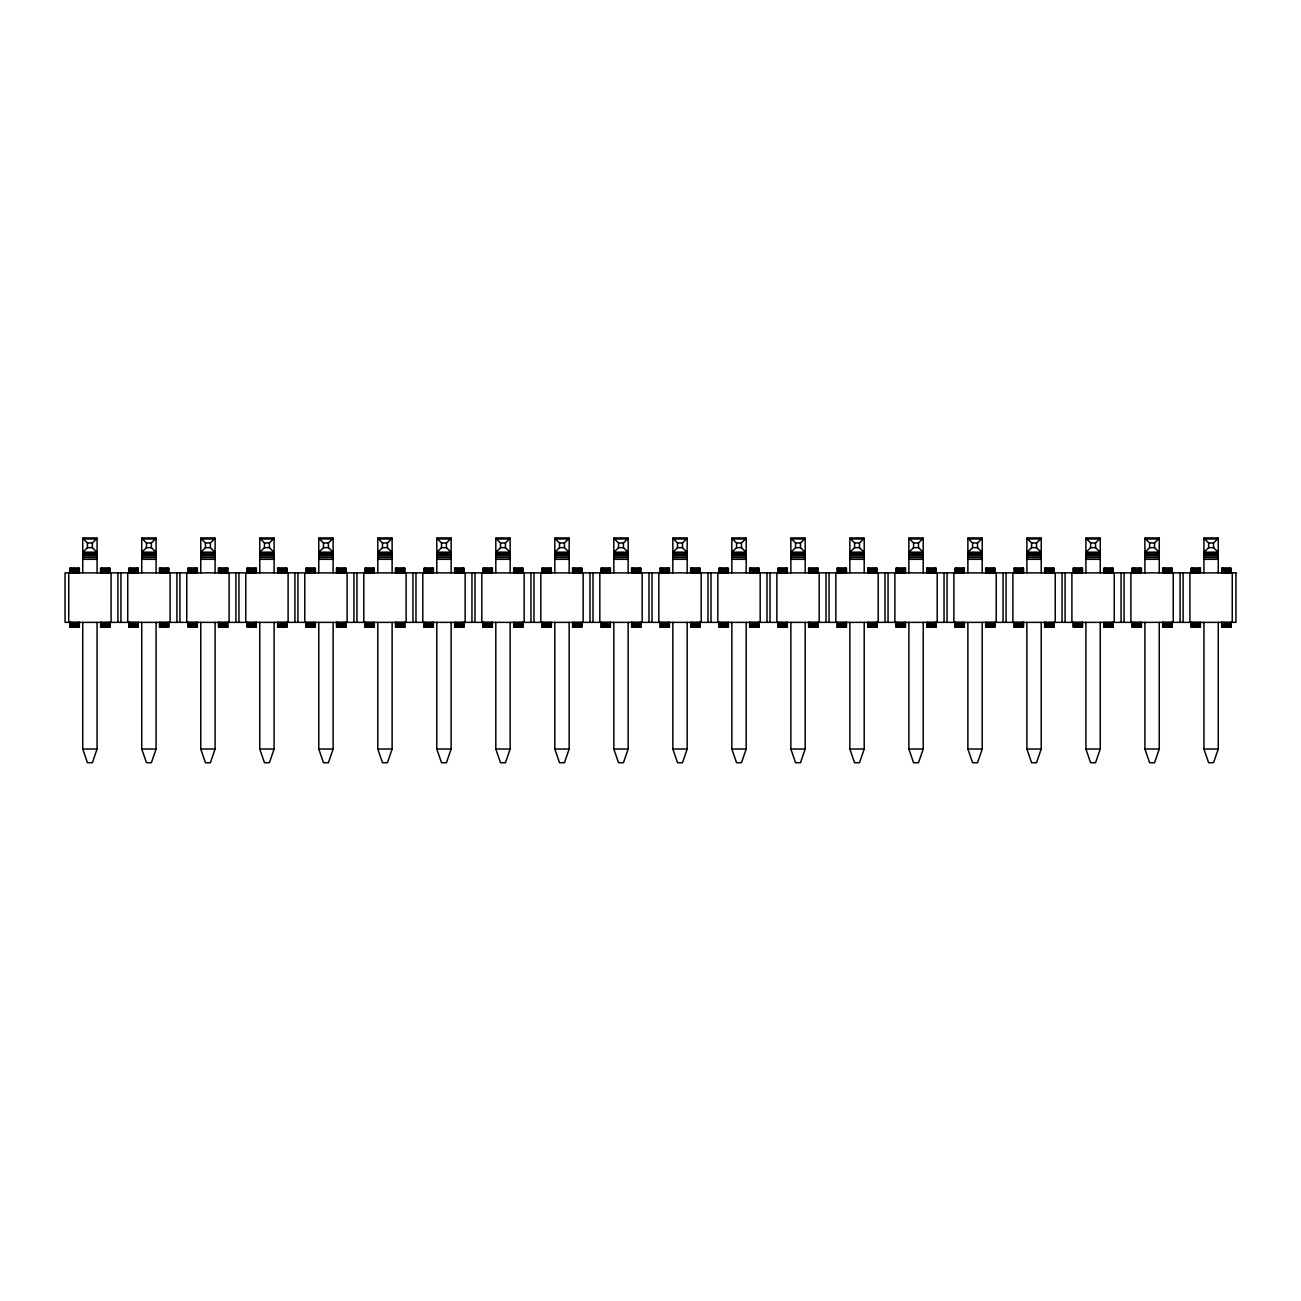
<?xml version="1.0" encoding="UTF-8"?>
<svg xmlns="http://www.w3.org/2000/svg" width="1301" height="1301" viewBox="0 0 1301 1301"><rect width="100%" height="100%" fill="white"/><g stroke="black" fill="none" stroke-linecap="round" stroke-linejoin="round"><path stroke-width="1.5" d="M97.071 622.366L97.071 749.018L92.371 762.728L87.443 762.728L82.744 749.018L82.744 622.366M156.087 622.366L156.087 749.018L151.388 762.728L146.46 762.728L141.744 749.018L141.744 622.366M215.088 622.366L215.088 749.018L210.388 762.728L205.46 762.728L200.761 749.018L200.761 622.366M274.104 622.366L274.104 749.018L269.405 762.728L264.477 762.728L259.777 749.018L259.777 622.366M333.121 622.366L333.121 749.018L328.405 762.728L323.477 762.728L318.778 749.018L318.778 622.366M392.121 622.366L392.121 749.018L387.422 762.728L382.494 762.728L377.794 749.018L377.794 622.366M451.138 622.366L451.138 749.018L446.422 762.728L441.511 762.728L436.794 749.018L436.794 622.366M510.138 622.366L510.138 749.018L505.439 762.728L500.511 762.728L495.811 749.018L495.811 622.366M569.155 622.366L569.155 749.018L564.455 762.728L559.528 762.728L554.811 749.018L554.811 622.366M628.155 622.366L628.155 749.018L623.455 762.728L618.528 762.728L613.828 749.018L613.828 622.366M687.172 622.366L687.172 749.018L682.472 762.728L677.545 762.728L672.845 749.018L672.845 622.366M746.189 622.366L746.189 749.018L741.472 762.728L736.545 762.728L731.845 749.018L731.845 622.366M805.189 622.366L805.189 749.018L800.489 762.728L795.562 762.728L790.862 749.018L790.862 622.366M864.206 622.366L864.206 749.018L859.489 762.728L854.578 762.728L849.862 749.018L849.862 622.366M923.206 622.366L923.206 749.018L918.506 762.728L913.578 762.728L908.879 749.018L908.879 622.366M982.222 622.366L982.222 749.018L977.523 762.728L972.595 762.728L967.879 749.018L967.879 622.366M1041.223 622.366L1041.223 749.018L1036.523 762.728L1031.595 762.728L1026.896 749.018L1026.896 622.366M1100.239 622.366L1100.239 749.018L1095.54 762.728L1090.612 762.728L1085.912 749.018L1085.912 622.366M1159.256 622.366L1159.256 749.018L1154.54 762.728L1149.612 762.728L1144.913 749.018L1144.913 622.366M1218.256 622.366L1218.256 749.018L1213.557 762.728L1208.629 762.728L1203.929 749.018L1203.929 622.366M87.443 547.64L82.744 552.34L97.071 552.34L92.371 547.64L87.443 547.64L87.443 542.972L82.744 538.272L97.071 538.272L97.071 572.879M92.371 547.64L92.371 542.972L97.071 538.272M146.46 547.64L141.744 552.34L156.087 552.34L151.388 547.64L146.46 547.64L146.46 542.972L141.744 538.272L156.087 538.272L156.087 572.879M151.388 547.64L151.388 542.972L156.087 538.272M205.46 547.64L200.761 552.34L215.088 552.34L210.388 547.64L205.46 547.64L205.46 542.972L200.761 538.272L215.088 538.272L215.088 572.879M210.388 547.64L210.388 542.972L215.088 538.272M264.477 547.64L259.777 552.34L274.104 552.34L269.405 547.64L264.477 547.64L264.477 542.972L259.777 538.272L274.104 538.272L274.104 572.879M269.405 547.64L269.405 542.972L274.104 538.272M323.477 547.64L318.778 552.34L333.121 552.34L328.405 547.64L323.477 547.64L323.477 542.972L318.778 538.272L333.121 538.272L333.121 572.879M328.405 547.64L328.405 542.972L333.121 538.272M382.494 547.64L377.794 552.34L392.121 552.34L387.422 547.64L382.494 547.64L382.494 542.972L377.794 538.272L392.121 538.272L392.121 572.879M387.422 547.64L387.422 542.972L392.121 538.272M441.511 547.64L436.794 552.34L451.138 552.34L446.422 547.64L441.511 547.64L441.511 542.972L436.794 538.272L451.138 538.272L451.138 572.879M446.422 547.64L446.422 542.972L451.138 538.272M500.511 547.64L495.811 552.34L510.138 552.34L505.439 547.64L500.511 547.64L500.511 542.972L495.811 538.272L510.138 538.272L510.138 572.879M505.439 547.64L505.439 542.972L510.138 538.272M559.528 547.64L554.811 552.34L569.155 552.34L564.455 547.64L559.528 547.64L559.528 542.972L554.811 538.272L569.155 538.272L569.155 572.879M564.455 547.64L564.455 542.972L569.155 538.272M618.528 547.64L613.828 552.34L628.155 552.34L623.455 547.64L618.528 547.64L618.528 542.972L613.828 538.272L628.155 538.272L628.155 572.879M623.455 547.64L623.455 542.972L628.155 538.272M677.545 547.64L672.845 552.34L687.172 552.34L682.472 547.64L677.545 547.64L677.545 542.972L672.845 538.272L687.172 538.272L687.172 572.879M682.472 547.64L682.472 542.972L687.172 538.272M736.545 547.64L731.845 552.34L746.189 552.34L741.472 547.64L736.545 547.64L736.545 542.972L731.845 538.272L746.189 538.272L746.189 572.879M741.472 547.64L741.472 542.972L746.189 538.272M795.562 547.64L790.862 552.34L805.189 552.34L800.489 547.64L795.562 547.64L795.562 542.972L790.862 538.272L805.189 538.272L805.189 572.879M800.489 547.64L800.489 542.972L805.189 538.272M854.578 547.64L849.862 552.34L864.206 552.34L859.489 547.64L854.578 547.64L854.578 542.972L849.862 538.272L864.206 538.272L864.206 572.879M859.489 547.64L859.489 542.972L864.206 538.272M913.578 547.64L908.879 552.34L923.206 552.34L918.506 547.64L913.578 547.64L913.578 542.972L908.879 538.272L923.206 538.272L923.206 572.879M918.506 547.64L918.506 542.972L923.206 538.272M972.595 547.64L967.879 552.34L982.222 552.34L977.523 547.64L972.595 547.64L972.595 542.972L967.879 538.272L982.222 538.272L982.222 572.879M977.523 547.64L977.523 542.972L982.222 538.272M1031.595 547.64L1026.896 552.34L1041.223 552.34L1036.523 547.64L1031.595 547.64L1031.595 542.972L1026.896 538.272L1041.223 538.272L1041.223 572.879M1036.523 547.64L1036.523 542.972L1041.223 538.272M1090.612 547.64L1085.912 552.34L1100.239 552.34L1095.54 547.64L1090.612 547.64L1090.612 542.972L1085.912 538.272L1100.239 538.272L1100.239 572.879M1095.54 547.64L1095.54 542.972L1100.239 538.272M1149.612 547.64L1144.913 552.34L1159.256 552.34L1154.54 547.64L1149.612 547.64L1149.612 542.972L1144.913 538.272L1159.256 538.272L1159.256 572.879M1154.54 547.64L1154.54 542.972L1159.256 538.272M1208.629 547.64L1203.929 552.34L1218.256 552.34L1213.557 547.64L1208.629 547.64L1208.629 542.972L1203.929 538.272L1218.256 538.272L1218.256 572.879M1213.557 547.64L1213.557 542.972L1218.256 538.272M82.744 538.403L97.071 538.403M141.744 538.403L156.087 538.403M200.761 538.403L215.088 538.403M259.777 538.403L274.104 538.403M318.778 538.403L333.121 538.403M377.794 538.403L392.121 538.403M436.794 538.403L451.138 538.403M495.811 538.403L510.138 538.403M554.811 538.403L569.155 538.403M613.828 538.403L628.155 538.403M672.845 538.403L687.172 538.403M731.845 538.403L746.189 538.403M790.862 538.403L805.189 538.403M849.862 538.403L864.206 538.403M908.879 538.403L923.206 538.403M967.879 538.403L982.222 538.403M1026.896 538.403L1041.223 538.403M1085.912 538.403L1100.239 538.403M1144.913 538.403L1159.256 538.403M1203.929 538.403L1218.256 538.403M82.744 538.793L97.071 538.793M141.744 538.793L156.087 538.793M200.761 538.793L215.088 538.793M259.777 538.793L274.104 538.793M318.778 538.793L333.121 538.793M377.794 538.793L392.121 538.793M436.794 538.793L451.138 538.793M495.811 538.793L510.138 538.793M554.811 538.793L569.155 538.793M613.828 538.793L628.155 538.793M672.845 538.793L687.172 538.793M731.845 538.793L746.189 538.793M790.862 538.793L805.189 538.793M849.862 538.793L864.206 538.793M908.879 538.793L923.206 538.793M967.879 538.793L982.222 538.793M1026.896 538.793L1041.223 538.793M1085.912 538.793L1100.239 538.793M1144.913 538.793L1159.256 538.793M1203.929 538.793L1218.256 538.793M87.443 542.972L92.371 542.972M146.46 542.972L151.388 542.972M205.46 542.972L210.388 542.972M264.477 542.972L269.405 542.972M323.477 542.972L328.405 542.972M382.494 542.972L387.422 542.972M441.511 542.972L446.422 542.972M500.511 542.972L505.439 542.972M559.528 542.972L564.455 542.972M618.528 542.972L623.455 542.972M677.545 542.972L682.472 542.972M736.545 542.972L741.472 542.972M795.562 542.972L800.489 542.972M854.578 542.972L859.489 542.972M913.578 542.972L918.506 542.972M972.595 542.972L977.523 542.972M1031.595 542.972L1036.523 542.972M1090.612 542.972L1095.54 542.972M1149.612 542.972L1154.54 542.972M1208.629 542.972L1213.557 542.972M82.744 552.583L97.071 552.583M141.744 552.583L156.087 552.583M200.761 552.583L215.088 552.583M259.777 552.583L274.104 552.583M318.778 552.583L333.121 552.583M377.794 552.583L392.121 552.583M436.794 552.583L451.138 552.583M495.811 552.583L510.138 552.583M554.811 552.583L569.155 552.583M613.828 552.583L628.155 552.583M672.845 552.583L687.172 552.583M731.845 552.583L746.189 552.583M790.862 552.583L805.189 552.583M849.862 552.583L864.206 552.583M908.879 552.583L923.206 552.583M967.879 552.583L982.222 552.583M1026.896 552.583L1041.223 552.583M1085.912 552.583L1100.239 552.583M1144.913 552.583L1159.256 552.583M1203.929 552.583L1218.256 552.583M82.744 553.283L97.071 553.283M141.744 553.283L156.087 553.283M200.761 553.283L215.088 553.283M259.777 553.283L274.104 553.283M318.778 553.283L333.121 553.283M377.794 553.283L392.121 553.283M436.794 553.283L451.138 553.283M495.811 553.283L510.138 553.283M554.811 553.283L569.155 553.283M613.828 553.283L628.155 553.283M672.845 553.283L687.172 553.283M731.845 553.283L746.189 553.283M790.862 553.283L805.189 553.283M849.862 553.283L864.206 553.283M908.879 553.283L923.206 553.283M967.879 553.283L982.222 553.283M1026.896 553.283L1041.223 553.283M1085.912 553.283L1100.239 553.283M1144.913 553.283L1159.256 553.283M1203.929 553.283L1218.256 553.283M82.744 554.389L97.071 554.389M141.744 554.389L156.087 554.389M200.761 554.389L215.088 554.389M259.777 554.389L274.104 554.389M318.778 554.389L333.121 554.389M377.794 554.389L392.121 554.389M436.794 554.389L451.138 554.389M495.811 554.389L510.138 554.389M554.811 554.389L569.155 554.389M613.828 554.389L628.155 554.389M672.845 554.389L687.172 554.389M731.845 554.389L746.189 554.389M790.862 554.389L805.189 554.389M849.862 554.389L864.206 554.389M908.879 554.389L923.206 554.389M967.879 554.389L982.222 554.389M1026.896 554.389L1041.223 554.389M1085.912 554.389L1100.239 554.389M1144.913 554.389L1159.256 554.389M1203.929 554.389L1218.256 554.389M82.744 555.836L97.071 555.836M141.744 555.836L156.087 555.836M200.761 555.836L215.088 555.836M259.777 555.836L274.104 555.836M318.778 555.836L333.121 555.836M377.794 555.836L392.121 555.836M436.794 555.836L451.138 555.836M495.811 555.836L510.138 555.836M554.811 555.836L569.155 555.836M613.828 555.836L628.155 555.836M672.845 555.836L687.172 555.836M731.845 555.836L746.189 555.836M790.862 555.836L805.189 555.836M849.862 555.836L864.206 555.836M908.879 555.836L923.206 555.836M967.879 555.836L982.222 555.836M1026.896 555.836L1041.223 555.836M1085.912 555.836L1100.239 555.836M1144.913 555.836L1159.256 555.836M1203.929 555.836L1218.256 555.836M82.744 557.511L97.071 557.511M141.744 557.511L156.087 557.511M200.761 557.511L215.088 557.511M259.777 557.511L274.104 557.511M318.778 557.511L333.121 557.511M377.794 557.511L392.121 557.511M436.794 557.511L451.138 557.511M495.811 557.511L510.138 557.511M554.811 557.511L569.155 557.511M613.828 557.511L628.155 557.511M672.845 557.511L687.172 557.511M731.845 557.511L746.189 557.511M790.862 557.511L805.189 557.511M849.862 557.511L864.206 557.511M908.879 557.511L923.206 557.511M967.879 557.511L982.222 557.511M1026.896 557.511L1041.223 557.511M1085.912 557.511L1100.239 557.511M1144.913 557.511L1159.256 557.511M1203.929 557.511L1218.256 557.511M82.744 559.316L97.071 559.316M141.744 559.316L156.087 559.316M200.761 559.316L215.088 559.316M259.777 559.316L274.104 559.316M318.778 559.316L333.121 559.316M377.794 559.316L392.121 559.316M436.794 559.316L451.138 559.316M495.811 559.316L510.138 559.316M554.811 559.316L569.155 559.316M613.828 559.316L628.155 559.316M672.845 559.316L687.172 559.316M731.845 559.316L746.189 559.316M790.862 559.316L805.189 559.316M849.862 559.316L864.206 559.316M908.879 559.316L923.206 559.316M967.879 559.316L982.222 559.316M1026.896 559.316L1041.223 559.316M1085.912 559.316L1100.239 559.316M1144.913 559.316L1159.256 559.316M1203.929 559.316L1218.256 559.316M138.345 568.244L128.815 568.244L128.815 572.879M159.649 568.244L159.649 572.879L159.486 568.244L169.016 568.244L168.854 572.879M187.832 568.244L197.362 568.244L197.362 572.879M228.017 568.244L218.503 568.244L218.503 572.879M246.848 568.244L256.362 568.244L256.362 572.879M277.503 568.244L287.033 568.244L287.033 572.879M306.011 568.244L306.011 572.879L305.849 568.244L315.379 568.244L315.379 572.879M374.379 568.244L364.865 568.244L364.865 572.879M405.05 568.244L395.52 568.244L395.52 572.879M454.537 568.244L464.067 568.244L464.067 572.879M513.553 568.244L523.067 568.244L523.067 572.879M551.413 568.244L541.883 568.244L541.883 572.879M572.716 568.244L572.716 572.879L572.554 568.244L582.084 568.244L582.084 572.879M600.899 568.244L610.429 568.244L610.429 572.879M641.084 568.244L631.57 568.244L631.57 572.879M659.916 568.244L669.43 568.244L669.43 572.879M690.571 568.244L700.101 568.244L700.101 572.879M719.079 568.244L719.079 572.879L718.916 568.244L728.446 568.244L728.284 572.879M787.447 568.244L777.933 568.244L777.933 572.879M818.118 568.244L808.588 568.244L808.588 572.879M836.933 568.244L846.463 568.244L846.463 572.879M867.604 568.244L877.134 568.244L877.134 572.879M926.621 568.244L936.135 568.244L936.135 572.879M964.48 568.244L954.95 568.244L954.95 572.879M985.784 568.244L985.784 572.879L985.621 568.244L995.151 568.244L994.989 572.879M1013.967 568.244L1023.497 568.244L1023.497 572.879M1054.152 568.244L1044.638 568.244L1044.638 572.879M1132.146 568.244L1132.146 572.879L1131.984 568.244L1141.514 568.244L1141.351 572.879M1200.514 568.244L1191 568.244L1191 572.879M100.486 627.017L110 627.017L110 622.366M138.345 627.017L128.815 627.017L128.815 622.366M159.649 627.017L159.649 622.366L159.486 627.017L169.016 627.017L168.854 622.366M228.017 627.017L218.503 627.017L218.503 622.366M277.503 627.017L287.033 627.017L287.033 622.366M306.011 627.017L306.011 622.366L305.849 627.017L315.379 627.017L315.379 622.366M405.05 627.017L395.52 627.017L395.52 622.366M423.866 627.017L433.396 627.017L433.396 622.366M454.537 627.017L464.067 627.017L464.067 622.366M513.553 627.017L523.067 627.017L523.067 622.366M572.716 627.017L572.716 622.366L572.554 627.017L582.084 627.017L582.084 622.366M600.899 627.017L610.429 627.017L610.429 622.366M641.084 627.017L631.57 627.017L631.57 622.366M659.916 627.017L669.43 627.017L669.43 622.366M690.571 627.017L700.101 627.017L700.101 622.366M719.079 627.017L719.079 622.366L718.916 627.017L728.446 627.017L728.446 622.366M787.447 627.017L777.933 627.017L777.933 622.366M818.118 627.017L808.588 627.017L808.588 622.366M836.933 627.017L846.463 627.017L846.463 622.366M867.604 627.017L877.134 627.017L877.134 622.366M926.621 627.017L936.135 627.017L936.135 622.366M964.48 627.017L954.95 627.017L954.95 622.366M985.784 627.017L985.784 622.366L985.621 627.017L995.151 627.017L994.989 622.366M1013.967 627.017L1023.497 627.017L1023.497 622.366M1054.152 627.017L1044.638 627.017L1044.638 622.366M1103.638 627.017L1113.168 627.017L1113.168 622.366M1132.146 627.017L1132.146 622.366L1131.984 627.017L1141.514 627.017L1141.351 622.366M1200.514 627.017L1191 627.017L1191 622.366M1231.185 627.017L1221.655 627.017L1221.655 622.366M82.744 749.018L97.071 749.018M141.744 749.018L156.087 749.018M200.761 749.018L215.088 749.018M259.777 749.018L274.104 749.018M318.778 749.018L333.121 749.018M377.794 749.018L392.121 749.018M436.794 749.018L451.138 749.018M495.811 749.018L510.138 749.018M554.811 749.018L569.155 749.018M613.828 749.018L628.155 749.018M672.845 749.018L687.172 749.018M731.845 749.018L746.189 749.018M790.862 749.018L805.189 749.018M849.862 749.018L864.206 749.018M908.879 749.018L923.206 749.018M967.879 749.018L982.222 749.018M1026.896 749.018L1041.223 749.018M1085.912 749.018L1100.239 749.018M1144.913 749.018L1159.256 749.018M1203.929 749.018L1218.256 749.018M1232.258 572.879L1232.258 622.366M1231.022 572.879L1231.185 568.244L1221.655 568.244L1221.655 572.879M1231.022 622.366L1231.022 627.017M1230.551 568.244L1230.551 572.879M1230.551 622.366L1230.551 627.017M1229.787 568.244L1229.787 572.879M1229.787 622.366L1229.787 627.017M1228.811 568.244L1228.811 572.879M1228.811 622.366L1228.811 627.017M1227.656 568.244L1227.656 572.879M1227.656 622.366L1227.656 627.017M1226.42 568.244L1226.42 572.879M1226.42 622.366L1226.42 627.017M1225.184 568.244L1225.184 572.879M1225.184 622.366L1225.184 627.017M1224.046 568.244L1224.046 572.879M1224.046 622.366L1224.046 627.017M1223.054 568.244L1223.054 572.879M1223.054 622.366L1223.054 627.017M1222.306 568.244L1222.306 572.879M1222.306 622.366L1222.306 627.017M1221.818 568.244L1221.818 572.879M1221.818 622.366L1221.818 627.017M1203.929 538.272L1203.929 572.879M1200.351 568.244L1200.514 572.879M1200.514 622.366L1200.351 627.017M1199.88 568.244L1199.88 572.879M1199.88 622.366L1199.88 627.017M1199.132 568.244L1199.132 572.879M1199.132 622.366L1199.132 627.017M1198.14 568.244L1198.14 572.879M1198.14 622.366L1198.14 627.017M1196.985 568.244L1196.985 572.879M1196.985 622.366L1196.985 627.017M1195.765 568.244L1195.765 572.879M1195.765 622.366L1195.765 627.017M1194.529 568.244L1194.529 572.879M1194.529 622.366L1194.529 627.017M1193.375 568.244L1193.375 572.879M1193.375 622.366L1193.375 627.017M1192.383 568.244L1192.383 572.879M1192.383 622.366L1192.383 627.017M1191.635 568.244L1191.635 572.879M1191.635 622.366L1191.635 627.017M1191.163 568.244L1191.163 572.879M1191.163 622.366L1191.163 627.017M1189.927 572.879L1189.927 622.366M1183.097 572.879L1183.097 622.366M1180.072 572.879L1180.072 622.366M1173.242 572.879L1173.242 622.366M1172.185 572.879L1172.185 568.244L1162.655 568.244L1162.655 572.879M1172.185 622.366L1172.185 627.017L1162.655 627.017L1162.655 622.366M1172.022 568.244L1172.022 572.879M1172.022 622.366L1172.022 627.017M1171.534 568.244L1171.534 572.879M1171.534 622.366L1171.534 627.017M1170.786 568.244L1170.786 572.879M1170.786 622.366L1170.786 627.017M1169.794 568.244L1169.794 572.879M1169.794 622.366L1169.794 627.017M1168.656 568.244L1168.656 572.879M1168.656 622.366L1168.656 627.017M1167.42 568.244L1167.42 572.879M1167.42 622.366L1167.42 627.017M1166.184 568.244L1166.184 572.879M1166.184 622.366L1166.184 627.017M1165.029 568.244L1165.029 572.879M1165.029 622.366L1165.029 627.017M1164.053 568.244L1164.053 572.879M1164.053 622.366L1164.053 627.017M1163.289 568.244L1163.289 572.879M1163.289 622.366L1163.289 627.017M1162.818 568.244L1162.818 572.879M1162.818 622.366L1162.818 627.017M1144.913 538.272L1144.913 572.879M1140.879 568.244L1140.879 572.879M1140.879 622.366L1140.879 627.017M1140.115 568.244L1140.115 572.879M1140.115 622.366L1140.115 627.017M1139.123 568.244L1139.123 572.879M1139.123 622.366L1139.123 627.017M1137.985 568.244L1137.985 572.879M1137.985 622.366L1137.985 627.017M1136.749 568.244L1136.749 572.879M1136.749 622.366L1136.749 627.017M1135.513 568.244L1135.513 572.879M1135.513 622.366L1135.513 627.017M1134.374 568.244L1134.374 572.879M1134.374 622.366L1134.374 627.017M1133.382 568.244L1133.382 572.879M1133.382 622.366L1133.382 627.017M1132.618 568.244L1132.618 572.879M1132.618 622.366L1132.618 627.017M1130.911 572.879L1130.911 622.366M1124.08 572.879L1124.08 622.366M1121.072 572.879L1121.072 622.366M1114.241 572.879L1114.241 622.366M1113.168 572.879L1113.168 568.244L1103.638 568.244L1103.801 572.879M1113.005 568.244L1113.005 572.879M1113.005 622.366L1113.005 627.017M1112.534 568.244L1112.534 572.879M1112.534 622.366L1112.534 627.017M1111.77 568.244L1111.77 572.879M1111.77 622.366L1111.77 627.017M1110.794 568.244L1110.794 572.879M1110.794 622.366L1110.794 627.017M1109.639 568.244L1109.639 572.879M1109.639 622.366L1109.639 627.017M1108.403 568.244L1108.403 572.879M1108.403 622.366L1108.403 627.017M1107.167 568.244L1107.167 572.879M1107.167 622.366L1107.167 627.017M1106.029 568.244L1106.029 572.879M1106.029 622.366L1106.029 627.017M1105.037 568.244L1105.037 572.879M1105.037 622.366L1105.037 627.017M1104.289 568.244L1104.289 572.879M1104.289 622.366L1104.289 627.017M1103.638 622.366L1103.801 627.017M1085.912 538.272L1085.912 572.879M1082.497 572.879L1082.497 568.244L1072.983 568.244L1073.146 572.879M1082.497 622.366L1082.497 627.017L1072.983 627.017L1073.146 622.366M1082.334 568.244L1082.334 572.879M1082.334 622.366L1082.334 627.017M1081.863 568.244L1081.863 572.879M1081.863 622.366L1081.863 627.017M1081.115 568.244L1081.115 572.879M1081.115 622.366L1081.115 627.017M1080.123 568.244L1080.123 572.879M1080.123 622.366L1080.123 627.017M1078.968 568.244L1078.968 572.879M1078.968 622.366L1078.968 627.017M1077.732 568.244L1077.732 572.879M1077.732 622.366L1077.732 627.017M1076.512 568.244L1076.512 572.879M1076.512 622.366L1076.512 627.017M1075.358 568.244L1075.358 572.879M1075.358 622.366L1075.358 627.017M1074.366 568.244L1074.366 572.879M1074.366 622.366L1074.366 627.017M1073.618 568.244L1073.618 572.879M1073.618 622.366L1073.618 627.017M1071.91 572.879L1071.91 622.366M1065.08 572.879L1065.08 622.366M1062.055 572.879L1062.055 622.366M1055.225 572.879L1055.225 622.366M1053.989 568.244L1054.152 572.879M1053.989 622.366L1053.989 627.017M1053.517 568.244L1053.517 572.879M1053.517 622.366L1053.517 627.017M1052.769 568.244L1052.769 572.879M1052.769 622.366L1052.769 627.017M1051.777 568.244L1051.777 572.879M1051.777 622.366L1051.777 627.017M1050.623 568.244L1050.623 572.879M1050.623 622.366L1050.623 627.017M1049.403 568.244L1049.403 572.879M1049.403 622.366L1049.403 627.017M1048.167 568.244L1048.167 572.879M1048.167 622.366L1048.167 627.017M1047.012 568.244L1047.012 572.879M1047.012 622.366L1047.012 627.017M1046.02 568.244L1046.02 572.879M1046.02 622.366L1046.02 627.017M1045.272 568.244L1045.272 572.879M1045.272 622.366L1045.272 627.017M1044.801 568.244L1044.801 572.879M1044.801 622.366L1044.801 627.017M1026.896 538.272L1026.896 572.879M1023.334 568.244L1023.334 572.879M1023.334 622.366L1023.334 627.017M1022.846 568.244L1022.846 572.879M1022.846 622.366L1022.846 627.017M1022.098 568.244L1022.098 572.879M1022.098 622.366L1022.098 627.017M1021.106 568.244L1021.106 572.879M1021.106 622.366L1021.106 627.017M1019.968 568.244L1019.968 572.879M1019.968 622.366L1019.968 627.017M1018.732 568.244L1018.732 572.879M1018.732 622.366L1018.732 627.017M1017.496 568.244L1017.496 572.879M1017.496 622.366L1017.496 627.017M1016.341 568.244L1016.341 572.879M1016.341 622.366L1016.341 627.017M1015.365 568.244L1015.365 572.879M1015.365 622.366L1015.365 627.017M1014.601 568.244L1014.601 572.879M1014.601 622.366L1014.601 627.017M1014.13 568.244L1014.13 572.879M1013.967 622.366L1014.13 627.017M1012.894 572.879L1012.894 622.366M1006.063 572.879L1006.063 622.366M1003.055 572.879L1003.055 622.366M996.224 572.879L996.224 622.366M994.517 568.244L994.517 572.879M994.517 622.366L994.517 627.017M993.753 568.244L993.753 572.879M993.753 622.366L993.753 627.017M992.761 568.244L992.761 572.879M992.761 622.366L992.761 627.017M991.622 568.244L991.622 572.879M991.622 622.366L991.622 627.017M990.386 568.244L990.386 572.879M990.386 622.366L990.386 627.017M989.15 568.244L989.15 572.879M989.15 622.366L989.15 627.017M988.012 568.244L988.012 572.879M988.012 622.366L988.012 627.017M987.02 568.244L987.02 572.879M987.02 622.366L987.02 627.017M986.256 568.244L986.256 572.879M986.256 622.366L986.256 627.017M967.879 538.272L967.879 572.879M964.317 568.244L964.317 572.879M964.48 622.366L964.317 627.017M963.846 568.244L963.846 572.879M963.846 622.366L963.846 627.017M963.082 568.244L963.082 572.879M963.082 622.366L963.082 627.017M962.106 568.244L962.106 572.879M962.106 622.366L962.106 627.017M960.951 568.244L960.951 572.879M960.951 622.366L960.951 627.017M959.715 568.244L959.715 572.879M959.715 622.366L959.715 627.017M958.479 568.244L958.479 572.879M958.479 622.366L958.479 627.017M957.341 568.244L957.341 572.879M957.341 622.366L957.341 627.017M956.349 568.244L956.349 572.879M956.349 622.366L956.349 627.017M955.601 568.244L955.601 572.879M955.601 622.366L955.601 627.017M955.113 568.244L955.113 572.879M955.113 622.366L955.113 627.017M953.877 572.879L953.877 622.366M947.063 572.879L947.063 622.366M944.038 572.879L944.038 622.366M937.208 572.879L937.208 622.366M935.972 568.244L935.972 572.879M935.972 622.366L935.972 627.017M935.5 568.244L935.5 572.879M935.5 622.366L935.5 627.017M934.752 568.244L934.752 572.879M934.752 622.366L934.752 627.017M933.76 568.244L933.76 572.879M933.76 622.366L933.76 627.017M932.606 568.244L932.606 572.879M932.606 622.366L932.606 627.017M931.37 568.244L931.37 572.879M931.37 622.366L931.37 627.017M930.15 568.244L930.15 572.879M930.15 622.366L930.15 627.017M928.995 568.244L928.995 572.879M928.995 622.366L928.995 627.017M928.003 568.244L928.003 572.879M928.003 622.366L928.003 627.017M927.255 568.244L927.255 572.879M927.255 622.366L927.255 627.017M926.784 568.244L926.621 572.879M926.784 622.366L926.784 627.017M908.879 538.272L908.879 572.879M905.48 572.879L905.48 568.244L895.95 568.244L895.95 572.879M905.48 622.366L905.48 627.017L895.95 627.017L895.95 622.366M905.317 568.244L905.317 572.879M905.317 622.366L905.317 627.017M904.829 568.244L904.829 572.879M904.829 622.366L904.829 627.017M904.081 568.244L904.081 572.879M904.081 622.366L904.081 627.017M903.089 568.244L903.089 572.879M903.089 622.366L903.089 627.017M901.951 568.244L901.951 572.879M901.951 622.366L901.951 627.017M900.715 568.244L900.715 572.879M900.715 622.366L900.715 627.017M899.479 568.244L899.479 572.879M899.479 622.366L899.479 627.017M898.324 568.244L898.324 572.879M898.324 622.366L898.324 627.017M897.348 568.244L897.348 572.879M897.348 622.366L897.348 627.017M896.584 568.244L896.584 572.879M896.584 622.366L896.584 627.017M896.113 568.244L896.113 572.879M896.113 622.366L896.113 627.017M894.877 572.879L894.877 622.366M888.046 572.879L888.046 622.366M885.022 572.879L885.022 622.366M878.208 572.879L878.208 622.366M876.972 568.244L876.972 572.879M876.972 622.366L876.972 627.017M876.484 568.244L876.484 572.879M876.484 622.366L876.484 627.017M875.736 568.244L875.736 572.879M875.736 622.366L875.736 627.017M874.744 568.244L874.744 572.879M874.744 622.366L874.744 627.017M873.605 568.244L873.605 572.879M873.605 622.366L873.605 627.017M872.369 568.244L872.369 572.879M872.369 622.366L872.369 627.017M871.133 568.244L871.133 572.879M871.133 622.366L871.133 627.017M869.979 568.244L869.979 572.879M869.979 622.366L869.979 627.017M869.003 568.244L869.003 572.879M869.003 622.366L869.003 627.017M868.239 568.244L868.239 572.879M868.239 622.366L868.239 627.017M867.767 568.244L867.767 572.879M867.767 622.366L867.767 627.017M849.862 538.272L849.862 572.879M846.3 568.244L846.3 572.879M846.3 622.366L846.3 627.017M845.829 568.244L845.829 572.879M845.829 622.366L845.829 627.017M845.065 568.244L845.065 572.879M845.065 622.366L845.065 627.017M844.089 568.244L844.089 572.879M844.089 622.366L844.089 627.017M842.934 568.244L842.934 572.879M842.934 622.366L842.934 627.017M841.698 568.244L841.698 572.879M841.698 622.366L841.698 627.017M840.462 568.244L840.462 572.879M840.462 622.366L840.462 627.017M839.324 568.244L839.324 572.879M839.324 622.366L839.324 627.017M838.332 568.244L838.332 572.879M838.332 622.366L838.332 627.017M837.584 568.244L837.584 572.879M837.584 622.366L837.584 627.017M837.096 568.244L837.096 572.879M837.096 622.366L837.096 627.017M835.86 572.879L835.86 622.366M829.046 572.879L829.046 622.366M826.021 572.879L826.021 622.366M819.191 572.879L819.191 622.366M817.955 568.244L817.955 572.879M817.955 622.366L817.955 627.017M817.483 568.244L817.483 572.879M817.483 622.366L817.483 627.017M816.719 568.244L816.719 572.879M816.719 622.366L816.719 627.017M815.743 568.244L815.743 572.879M815.743 622.366L815.743 627.017M814.589 568.244L814.589 572.879M814.589 622.366L814.589 627.017M813.353 568.244L813.353 572.879M813.353 622.366L813.353 627.017M812.117 568.244L812.117 572.879M812.117 622.366L812.117 627.017M810.978 568.244L810.978 572.879M810.978 622.366L810.978 627.017M809.986 568.244L809.986 572.879M809.986 622.366L809.986 627.017M809.238 568.244L809.238 572.879M809.238 622.366L809.238 627.017M808.75 568.244L808.75 572.879M808.75 622.366L808.75 627.017M790.862 538.272L790.862 572.879M787.284 568.244L787.284 572.879M787.284 622.366L787.284 627.017M786.812 568.244L786.812 572.879M786.812 622.366L786.812 627.017M786.064 568.244L786.064 572.879M786.064 622.366L786.064 627.017M785.072 568.244L785.072 572.879M785.072 622.366L785.072 627.017M783.918 568.244L783.918 572.879M783.918 622.366L783.918 627.017M782.698 568.244L782.698 572.879M782.698 622.366L782.698 627.017M781.462 568.244L781.462 572.879M781.462 622.366L781.462 627.017M780.307 568.244L780.307 572.879M780.307 622.366L780.307 627.017M779.315 568.244L779.315 572.879M779.315 622.366L779.315 627.017M778.567 568.244L778.567 572.879M778.567 622.366L778.567 627.017M778.096 568.244L778.096 572.879M778.096 622.366L778.096 627.017M776.86 572.879L776.86 622.366M770.029 572.879L770.029 622.366M767.005 572.879L767.005 622.366M760.174 572.879L760.174 622.366M759.117 572.879L759.117 568.244L749.587 568.244L749.587 572.879M759.117 622.366L759.117 627.017L749.587 627.017L749.587 622.366M758.955 568.244L758.955 572.879M758.955 622.366L758.955 627.017M758.467 568.244L758.467 572.879M758.467 622.366L758.467 627.017M757.719 568.244L757.719 572.879M757.719 622.366L757.719 627.017M756.727 568.244L756.727 572.879M756.727 622.366L756.727 627.017M755.588 568.244L755.588 572.879M755.588 622.366L755.588 627.017M754.352 568.244L754.352 572.879M754.352 622.366L754.352 627.017M753.116 568.244L753.116 572.879M753.116 622.366L753.116 627.017M751.962 568.244L751.962 572.879M751.962 622.366L751.962 627.017M750.986 568.244L750.986 572.879M750.986 622.366L750.986 627.017M750.222 568.244L750.222 572.879M750.222 622.366L750.222 627.017M749.75 568.244L749.75 572.879M749.75 622.366L749.75 627.017M731.845 538.272L731.845 572.879M727.812 568.244L727.812 572.879M727.812 622.366L727.812 627.017M727.048 568.244L727.048 572.879M727.048 622.366L727.048 627.017M726.056 568.244L726.056 572.879M726.056 622.366L726.056 627.017M724.917 568.244L724.917 572.879M724.917 622.366L724.917 627.017M723.681 568.244L723.681 572.879M723.681 622.366L723.681 627.017M722.445 568.244L722.445 572.879M722.445 622.366L722.445 627.017M721.307 568.244L721.307 572.879M721.307 622.366L721.307 627.017M720.315 568.244L720.315 572.879M720.315 622.366L720.315 627.017M719.551 568.244L719.551 572.879M719.551 622.366L719.551 627.017M717.843 572.879L717.843 622.366M711.013 572.879L711.013 622.366M708.004 572.879L708.004 622.366M701.174 572.879L701.174 622.366M699.938 568.244L699.938 572.879M699.938 622.366L699.938 627.017M699.466 568.244L699.466 572.879M699.466 622.366L699.466 627.017M698.702 568.244L698.702 572.879M698.702 622.366L698.702 627.017M697.726 568.244L697.726 572.879M697.726 622.366L697.726 627.017M696.572 568.244L696.572 572.879M696.572 622.366L696.572 627.017M695.336 568.244L695.336 572.879M695.336 622.366L695.336 627.017M694.1 568.244L694.1 572.879M694.1 622.366L694.1 627.017M692.961 568.244L692.961 572.879M692.961 622.366L692.961 627.017M691.969 568.244L691.969 572.879M691.969 622.366L691.969 627.017M691.221 568.244L691.221 572.879M691.221 622.366L691.221 627.017M690.733 568.244L690.571 572.879M690.733 622.366L690.733 627.017M672.845 538.272L672.845 572.879M669.267 568.244L669.267 572.879M669.267 622.366L669.267 627.017M668.795 568.244L668.795 572.879M668.795 622.366L668.795 627.017M668.047 568.244L668.047 572.879M668.047 622.366L668.047 627.017M667.055 568.244L667.055 572.879M667.055 622.366L667.055 627.017M665.901 568.244L665.901 572.879M665.901 622.366L665.901 627.017M664.665 568.244L664.665 572.879M664.665 622.366L664.665 627.017M663.445 568.244L663.445 572.879M663.445 622.366L663.445 627.017M662.29 568.244L662.29 572.879M662.29 622.366L662.29 627.017M661.298 568.244L661.298 572.879M661.298 622.366L661.298 627.017M660.55 568.244L660.55 572.879M660.55 622.366L660.55 627.017M660.079 568.244L660.079 572.879M660.079 622.366L660.079 627.017M658.843 572.879L658.843 622.366M652.012 572.879L652.012 622.366M648.988 572.879L648.988 622.366M642.157 572.879L642.157 622.366M640.921 568.244L640.921 572.879M640.921 622.366L640.921 627.017M640.45 568.244L640.45 572.879M640.45 622.366L640.45 627.017M639.702 568.244L639.702 572.879M639.702 622.366L639.702 627.017M638.71 568.244L638.71 572.879M638.71 622.366L638.71 627.017M637.555 568.244L637.555 572.879M637.555 622.366L637.555 627.017M636.335 568.244L636.335 572.879M636.335 622.366L636.335 627.017M635.099 568.244L635.099 572.879M635.099 622.366L635.099 627.017M633.945 568.244L633.945 572.879M633.945 622.366L633.945 627.017M632.953 568.244L632.953 572.879M632.953 622.366L632.953 627.017M632.205 568.244L632.205 572.879M632.205 622.366L632.205 627.017M631.733 568.244L631.733 572.879M631.733 622.366L631.733 627.017M613.828 538.272L613.828 572.879M610.267 568.244L610.267 572.879M610.267 622.366L610.267 627.017M609.779 568.244L609.779 572.879M609.779 622.366L609.779 627.017M609.031 568.244L609.031 572.879M609.031 622.366L609.031 627.017M608.039 568.244L608.039 572.879M608.039 622.366L608.039 627.017M606.9 568.244L606.9 572.879M606.9 622.366L606.9 627.017M605.664 568.244L605.664 572.879M605.664 622.366L605.664 627.017M604.428 568.244L604.428 572.879M604.428 622.366L604.428 627.017M603.274 568.244L603.274 572.879M603.274 622.366L603.274 627.017M602.298 568.244L602.298 572.879M602.298 622.366L602.298 627.017M601.534 568.244L601.534 572.879M601.534 622.366L601.534 627.017M601.062 568.244L600.899 572.879M601.062 622.366L601.062 627.017M599.826 572.879L599.826 622.366M592.996 572.879L592.996 622.366M589.987 572.879L589.987 622.366M583.157 572.879L583.157 622.366M581.449 568.244L581.449 572.879M581.449 622.366L581.449 627.017M580.685 568.244L580.685 572.879M580.685 622.366L580.685 627.017M579.693 568.244L579.693 572.879M579.693 622.366L579.693 627.017M578.555 568.244L578.555 572.879M578.555 622.366L578.555 627.017M577.319 568.244L577.319 572.879M577.319 622.366L577.319 627.017M576.083 568.244L576.083 572.879M576.083 622.366L576.083 627.017M574.944 568.244L574.944 572.879M574.944 622.366L574.944 627.017M573.952 568.244L573.952 572.879M573.952 622.366L573.952 627.017M573.188 568.244L573.188 572.879M573.188 622.366L573.188 627.017M554.811 538.272L554.811 572.879M551.25 568.244L551.413 572.879M551.25 622.366L551.413 627.017L541.883 627.017L541.883 622.366M550.778 568.244L550.778 572.879M550.778 622.366L550.778 627.017M550.014 568.244L550.014 572.879M550.014 622.366L550.014 627.017M549.038 568.244L549.038 572.879M549.038 622.366L549.038 627.017M547.884 568.244L547.884 572.879M547.884 622.366L547.884 627.017M546.648 568.244L546.648 572.879M546.648 622.366L546.648 627.017M545.412 568.244L545.412 572.879M545.412 622.366L545.412 627.017M544.273 568.244L544.273 572.879M544.273 622.366L544.273 627.017M543.281 568.244L543.281 572.879M543.281 622.366L543.281 627.017M542.533 568.244L542.533 572.879M542.533 622.366L542.533 627.017M542.045 568.244L542.045 572.879M542.045 622.366L542.045 627.017M540.809 572.879L540.809 622.366M533.995 572.879L533.995 622.366M530.971 572.879L530.971 622.366M524.14 572.879L524.14 622.366M522.904 568.244L522.904 572.879M522.904 622.366L522.904 627.017M522.433 568.244L522.433 572.879M522.433 622.366L522.433 627.017M521.685 568.244L521.685 572.879M521.685 622.366L521.685 627.017M520.693 568.244L520.693 572.879M520.693 622.366L520.693 627.017M519.538 568.244L519.538 572.879M519.538 622.366L519.538 627.017M518.302 568.244L518.302 572.879M518.302 622.366L518.302 627.017M517.082 568.244L517.082 572.879M517.082 622.366L517.082 627.017M515.928 568.244L515.928 572.879M515.928 622.366L515.928 627.017M514.936 568.244L514.936 572.879M514.936 622.366L514.936 627.017M514.188 568.244L514.188 572.879M514.188 622.366L514.188 627.017M513.716 568.244L513.716 572.879M513.716 622.366L513.716 627.017M495.811 538.272L495.811 572.879M492.412 572.879L492.412 568.244L482.882 568.244L482.882 572.879M492.412 622.366L492.412 627.017L482.882 627.017L482.882 622.366M492.25 568.244L492.25 572.879M492.25 622.366L492.25 627.017M491.762 568.244L491.762 572.879M491.762 622.366L491.762 627.017M491.014 568.244L491.014 572.879M491.014 622.366L491.014 627.017M490.022 568.244L490.022 572.879M490.022 622.366L490.022 627.017M488.883 568.244L488.883 572.879M488.883 622.366L488.883 627.017M487.647 568.244L487.647 572.879M487.647 622.366L487.647 627.017M486.411 568.244L486.411 572.879M486.411 622.366L486.411 627.017M485.257 568.244L485.257 572.879M485.257 622.366L485.257 627.017M484.281 568.244L484.281 572.879M484.281 622.366L484.281 627.017M483.517 568.244L483.517 572.879M483.517 622.366L483.517 627.017M483.045 568.244L483.045 572.879M483.045 622.366L483.045 627.017M481.809 572.879L481.809 622.366M474.979 572.879L474.979 622.366M471.954 572.879L471.954 622.366M465.14 572.879L465.14 622.366M463.904 568.244L463.904 572.879M463.904 622.366L463.904 627.017M463.416 568.244L463.416 572.879M463.416 622.366L463.416 627.017M462.668 568.244L462.668 572.879M462.668 622.366L462.668 627.017M461.676 568.244L461.676 572.879M461.676 622.366L461.676 627.017M460.538 568.244L460.538 572.879M460.538 622.366L460.538 627.017M459.302 568.244L459.302 572.879M459.302 622.366L459.302 627.017M458.066 568.244L458.066 572.879M458.066 622.366L458.066 627.017M456.911 568.244L456.911 572.879M456.911 622.366L456.911 627.017M455.935 568.244L455.935 572.879M455.935 622.366L455.935 627.017M455.171 568.244L455.171 572.879M455.171 622.366L455.171 627.017M454.7 568.244L454.537 572.879M454.537 622.366L454.7 627.017M436.794 538.272L436.794 572.879M433.396 572.879L433.396 568.244L423.866 568.244L424.028 572.879M433.233 568.244L433.233 572.879M433.233 622.366L433.233 627.017M432.761 568.244L432.761 572.879M432.761 622.366L432.761 627.017M431.997 568.244L431.997 572.879M431.997 622.366L431.997 627.017M431.021 568.244L431.021 572.879M431.021 622.366L431.021 627.017M429.867 568.244L429.867 572.879M429.867 622.366L429.867 627.017M428.631 568.244L428.631 572.879M428.631 622.366L428.631 627.017M427.395 568.244L427.395 572.879M427.395 622.366L427.395 627.017M426.256 568.244L426.256 572.879M426.256 622.366L426.256 627.017M425.264 568.244L425.264 572.879M425.264 622.366L425.264 627.017M424.516 568.244L424.516 572.879M424.516 622.366L424.516 627.017M424.028 622.366L424.028 627.017M422.792 572.879L422.792 622.366M415.978 572.879L415.978 622.366M412.954 572.879L412.954 622.366M406.123 572.879L406.123 622.366M404.887 568.244L404.887 572.879M404.887 622.366L404.887 627.017M404.416 568.244L404.416 572.879M404.416 622.366L404.416 627.017M403.652 568.244L403.652 572.879M403.652 622.366L403.652 627.017M402.676 568.244L402.676 572.879M402.676 622.366L402.676 627.017M401.521 568.244L401.521 572.879M401.521 622.366L401.521 627.017M400.285 568.244L400.285 572.879M400.285 622.366L400.285 627.017M399.049 568.244L399.049 572.879M399.049 622.366L399.049 627.017M397.911 568.244L397.911 572.879M397.911 622.366L397.911 627.017M396.919 568.244L396.919 572.879M396.919 622.366L396.919 627.017M396.171 568.244L396.171 572.879M396.171 622.366L396.171 627.017M395.683 568.244L395.683 572.879M395.683 622.366L395.683 627.017M377.794 538.272L377.794 572.879M374.216 568.244L374.216 572.879M374.216 622.366L374.379 627.017L364.865 627.017L364.865 622.366M373.745 568.244L373.745 572.879M373.745 622.366L373.745 627.017M372.997 568.244L372.997 572.879M372.997 622.366L372.997 627.017M372.005 568.244L372.005 572.879M372.005 622.366L372.005 627.017M370.85 568.244L370.85 572.879M370.85 622.366L370.85 627.017M369.63 568.244L369.63 572.879M369.63 622.366L369.63 627.017M368.394 568.244L368.394 572.879M368.394 622.366L368.394 627.017M367.24 568.244L367.24 572.879M367.24 622.366L367.24 627.017M366.248 568.244L366.248 572.879M366.248 622.366L366.248 627.017M365.5 568.244L365.5 572.879M365.5 622.366L365.5 627.017M365.028 568.244L365.028 572.879M365.028 622.366L365.028 627.017M363.792 572.879L363.792 622.366M356.962 572.879L356.962 622.366M353.937 572.879L353.937 622.366M347.107 572.879L347.107 622.366M346.05 572.879L346.05 568.244L336.52 568.244L336.52 572.879M346.05 622.366L346.05 627.017L336.52 627.017L336.52 622.366M345.887 568.244L345.887 572.879M345.887 622.366L345.887 627.017M345.399 568.244L345.399 572.879M345.399 622.366L345.399 627.017M344.651 568.244L344.651 572.879M344.651 622.366L344.651 627.017M343.659 568.244L343.659 572.879M343.659 622.366L343.659 627.017M342.521 568.244L342.521 572.879M342.521 622.366L342.521 627.017M341.285 568.244L341.285 572.879M341.285 622.366L341.285 627.017M340.049 568.244L340.049 572.879M340.049 622.366L340.049 627.017M338.894 568.244L338.894 572.879M338.894 622.366L338.894 627.017M337.918 568.244L337.918 572.879M337.918 622.366L337.918 627.017M337.154 568.244L337.154 572.879M337.154 622.366L337.154 627.017M336.683 568.244L336.683 572.879M336.683 622.366L336.683 627.017M318.778 538.272L318.778 572.879M314.744 568.244L314.744 572.879M314.744 622.366L314.744 627.017M313.98 568.244L313.98 572.879M313.98 622.366L313.98 627.017M312.988 568.244L312.988 572.879M312.988 622.366L312.988 627.017M311.85 568.244L311.85 572.879M311.85 622.366L311.85 627.017M310.614 568.244L310.614 572.879M310.614 622.366L310.614 627.017M309.378 568.244L309.378 572.879M309.378 622.366L309.378 627.017M308.239 568.244L308.239 572.879M308.239 622.366L308.239 627.017M307.247 568.244L307.247 572.879M307.247 622.366L307.247 627.017M306.483 568.244L306.483 572.879M306.483 622.366L306.483 627.017M304.776 572.879L304.776 622.366M297.945 572.879L297.945 622.366M294.937 572.879L294.937 622.366M288.106 572.879L288.106 622.366M286.87 568.244L286.87 572.879M286.87 622.366L286.87 627.017M286.399 568.244L286.399 572.879M286.399 622.366L286.399 627.017M285.635 568.244L285.635 572.879M285.635 622.366L285.635 627.017M284.659 568.244L284.659 572.879M284.659 622.366L284.659 627.017M283.504 568.244L283.504 572.879M283.504 622.366L283.504 627.017M282.268 568.244L282.268 572.879M282.268 622.366L282.268 627.017M281.032 568.244L281.032 572.879M281.032 622.366L281.032 627.017M279.894 568.244L279.894 572.879M279.894 622.366L279.894 627.017M278.902 568.244L278.902 572.879M278.902 622.366L278.902 627.017M278.154 568.244L278.154 572.879M278.154 622.366L278.154 627.017M277.666 568.244L277.666 572.879M277.666 622.366L277.666 627.017M259.777 538.272L259.777 572.879M256.362 622.366L256.362 627.017L246.848 627.017L247.011 622.366M256.199 568.244L256.199 572.879M256.199 622.366L256.199 627.017M255.728 568.244L255.728 572.879M255.728 622.366L255.728 627.017M254.98 568.244L254.98 572.879M254.98 622.366L254.98 627.017M253.988 568.244L253.988 572.879M253.988 622.366L253.988 627.017M252.833 568.244L252.833 572.879M252.833 622.366L252.833 627.017M251.597 568.244L251.597 572.879M251.597 622.366L251.597 627.017M250.377 568.244L250.377 572.879M250.377 622.366L250.377 627.017M249.223 568.244L249.223 572.879M249.223 622.366L249.223 627.017M248.231 568.244L248.231 572.879M248.231 622.366L248.231 627.017M247.483 568.244L247.483 572.879M247.483 622.366L247.483 627.017M247.011 568.244L247.011 572.879M245.775 572.879L245.775 622.366M238.945 572.879L238.945 622.366M235.92 572.879L235.92 622.366M229.09 572.879L229.09 622.366M227.854 568.244L227.854 572.879M227.854 622.366L227.854 627.017M227.382 568.244L227.382 572.879M227.382 622.366L227.382 627.017M226.634 568.244L226.634 572.879M226.634 622.366L226.634 627.017M225.642 568.244L225.642 572.879M225.642 622.366L225.642 627.017M224.488 568.244L224.488 572.879M224.488 622.366L224.488 627.017M223.268 568.244L223.268 572.879M223.268 622.366L223.268 627.017M222.032 568.244L222.032 572.879M222.032 622.366L222.032 627.017M220.877 568.244L220.877 572.879M220.877 622.366L220.877 627.017M219.885 568.244L219.885 572.879M219.885 622.366L219.885 627.017M219.137 568.244L219.137 572.879M219.137 622.366L219.137 627.017M218.666 568.244L218.666 572.879M218.666 622.366L218.666 627.017M200.761 538.272L200.761 572.879M197.362 622.366L197.362 627.017L187.832 627.017L187.994 622.366M197.199 568.244L197.199 572.879M197.199 622.366L197.199 627.017M196.711 568.244L196.711 572.879M196.711 622.366L196.711 627.017M195.963 568.244L195.963 572.879M195.963 622.366L195.963 627.017M194.971 568.244L194.971 572.879M194.971 622.366L194.971 627.017M193.833 568.244L193.833 572.879M193.833 622.366L193.833 627.017M192.597 568.244L192.597 572.879M192.597 622.366L192.597 627.017M191.361 568.244L191.361 572.879M191.361 622.366L191.361 627.017M190.206 568.244L190.206 572.879M190.206 622.366L190.206 627.017M189.23 568.244L189.23 572.879M189.23 622.366L189.23 627.017M188.466 568.244L188.466 572.879M188.466 622.366L188.466 627.017M187.994 568.244L187.994 572.879M186.759 572.879L186.759 622.366M179.928 572.879L179.928 622.366M176.92 572.879L176.92 622.366M170.089 572.879L170.089 622.366M168.382 568.244L168.382 572.879M168.382 622.366L168.382 627.017M167.618 568.244L167.618 572.879M167.618 622.366L167.618 627.017M166.626 568.244L166.626 572.879M166.626 622.366L166.626 627.017M165.487 568.244L165.487 572.879M165.487 622.366L165.487 627.017M164.251 568.244L164.251 572.879M164.251 622.366L164.251 627.017M163.015 568.244L163.015 572.879M163.015 622.366L163.015 627.017M161.877 568.244L161.877 572.879M161.877 622.366L161.877 627.017M160.885 568.244L160.885 572.879M160.885 622.366L160.885 627.017M160.121 568.244L160.121 572.879M160.121 622.366L160.121 627.017M141.744 538.272L141.744 572.879M138.182 568.244L138.182 572.879M138.182 622.366L138.182 627.017M137.711 568.244L137.711 572.879M137.711 622.366L137.711 627.017M136.947 568.244L136.947 572.879M136.947 622.366L136.947 627.017M135.971 568.244L135.971 572.879M135.971 622.366L135.971 627.017M134.816 568.244L134.816 572.879M134.816 622.366L134.816 627.017M133.58 568.244L133.58 572.879M133.58 622.366L133.58 627.017M132.344 568.244L132.344 572.879M132.344 622.366L132.344 627.017M131.206 568.244L131.206 572.879M131.206 622.366L131.206 627.017M130.214 568.244L130.214 572.879M130.214 622.366L130.214 627.017M129.466 568.244L129.466 572.879M129.466 622.366L129.466 627.017M128.978 568.244L128.978 572.879M128.978 622.366L128.978 627.017M127.742 572.879L127.742 622.366M120.928 572.879L120.928 622.366M117.903 572.879L117.903 622.366M111.073 572.879L111.073 622.366M110 572.879L110 568.244L100.486 568.244L100.649 572.879M109.837 568.244L109.837 572.879M109.837 622.366L109.837 627.017M109.365 568.244L109.365 572.879M109.365 622.366L109.365 627.017M108.617 568.244L108.617 572.879M108.617 622.366L108.617 627.017M107.625 568.244L107.625 572.879M107.625 622.366L107.625 627.017M106.471 568.244L106.471 572.879M106.471 622.366L106.471 627.017M105.235 568.244L105.235 572.879M105.235 622.366L105.235 627.017M104.015 568.244L104.015 572.879M104.015 622.366L104.015 627.017M102.86 568.244L102.86 572.879M102.86 622.366L102.86 627.017M101.868 568.244L101.868 572.879M101.868 622.366L101.868 627.017M101.12 568.244L101.12 572.879M101.12 622.366L101.12 627.017M100.649 622.366L100.649 627.017M82.744 538.272L82.744 572.879M79.345 572.879L79.345 568.244L69.815 568.244L69.815 572.879M79.345 622.366L79.345 627.017L69.815 627.017L69.815 622.366M79.182 568.244L79.182 572.879M79.182 622.366L79.182 627.017M78.694 568.244L78.694 572.879M78.694 622.366L78.694 627.017M77.946 568.244L77.946 572.879M77.946 622.366L77.946 627.017M76.954 568.244L76.954 572.879M76.954 622.366L76.954 627.017M75.816 568.244L75.816 572.879M75.816 622.366L75.816 627.017M74.58 568.244L74.58 572.879M74.58 622.366L74.58 627.017M73.344 568.244L73.344 572.879M73.344 622.366L73.344 627.017M72.189 568.244L72.189 572.879M72.189 622.366L72.189 627.017M71.213 568.244L71.213 572.879M71.213 622.366L71.213 627.017M70.449 568.244L70.449 572.879M70.449 622.366L70.449 627.017M69.978 568.244L69.978 572.879M69.978 622.366L69.978 627.017M68.742 572.879L68.742 622.366M1235.95 572.879L65.05 572.879L65.05 622.366L1235.95 622.366L1235.95 572.879"/></g></svg>
